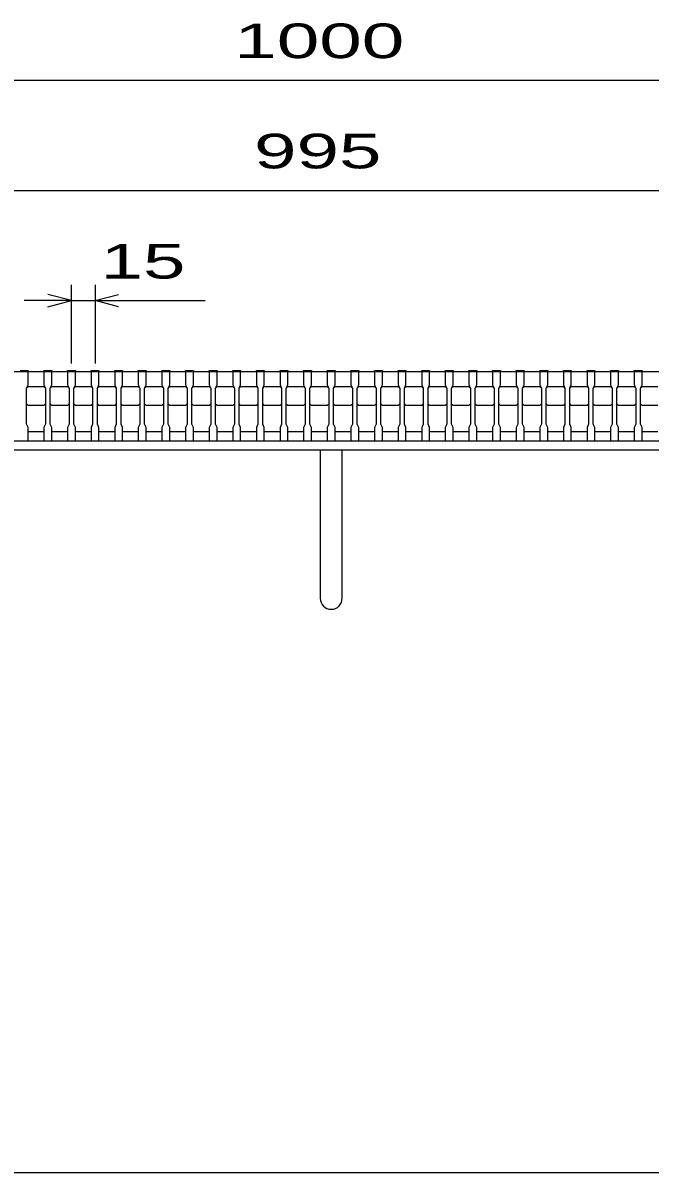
# Model space of a CAD drawing. Units: millimetres, scale not verified. Extents: x -1820 to 1731, y -1282 to 1054.
# Drawn here: x -1117 to -719, y -1146 to -416 of the extents above; entities that cross this region are included whole.
import ezdxf
from ezdxf.enums import TextEntityAlignment as Align

# ---------------------------------------------------------------- set-up
doc = ezdxf.new("R2010")
doc.units = ezdxf.units.MM
doc.header["$LTSCALE"] = 10
for name, color, linetype, lineweight in [('0_2', 150, 'Continuous', 25), ('16', 3, 'Continuous', 25), ('19', 6, 'Continuous', 25), ('22', 4, 'Continuous', 25)]:
    doc.layers.add(name, color=color, linetype=linetype, lineweight=lineweight)
doc.styles.add('ベクトル', font='')
doc.styles.get('ベクトル').set_extended_font_data('ベクトル')

msp = doc.modelspace()

# ---------------------------------------------------------------- linework, layer by layer
at = {"layer": '0_2'}
msp.add_line((1731, -1146.5), (-1729, -1146.5), dxfattribs=at)
at = {"layer": '16'}
for p, q in [((-1419, -637.5), (-424, -637.5)), ((-1119, -636.8), (-1114, -636.8)), ((-1114, -637.5), (-1119, -637.5)), ((-1114, -636.8), (-1114, -637.5)), ((-1114, -646), (-1114, -637.5)), ((-1104, -637.5), (-1104, -636.8)), ((-1104, -636.8), (-1099, -636.8)), ((-1104, -637.5), (-1104, -646)), ((-1099, -637.5), (-1104, -637.5)), ((-1099, -636.8), (-1099, -637.5)), ((-1099, -646), (-1099, -637.5)), ((-1089, -637.5), (-1089, -636.8)), ((-1089, -636.8), (-1084, -636.8)), ((-1089, -637.5), (-1089, -646)), ((-1084, -637.5), (-1089, -637.5)), ((-1084, -636.8), (-1084, -637.5)), ((-1084, -646), (-1084, -637.5)), ((-1074, -637.5), (-1074, -636.8)), ((-1074, -636.8), (-1069, -636.8)), ((-1074, -637.5), (-1074, -646)), ((-1069, -637.5), (-1074, -637.5)), ((-1069, -636.8), (-1069, -637.5)), ((-1069, -646), (-1069, -637.5)), ((-1059, -637.5), (-1059, -636.8)), ((-1059, -636.8), (-1054, -636.8)), ((-1059, -637.5), (-1059, -646)), ((-1054, -637.5), (-1059, -637.5)), ((-1054, -636.8), (-1054, -637.5)), ((-1054, -646), (-1054, -637.5)), ((-1044, -637.5), (-1044, -636.8)), ((-1044, -636.8), (-1039, -636.8)), ((-1044, -637.5), (-1044, -646)), ((-1039, -637.5), (-1044, -637.5)), ((-1039, -636.8), (-1039, -637.5)), ((-1039, -646), (-1039, -637.5)), ((-1029, -637.5), (-1029, -636.8)), ((-1029, -636.8), (-1024, -636.8)), ((-1029, -637.5), (-1029, -646)), ((-1024, -637.5), (-1029, -637.5)), ((-1024, -636.8), (-1024, -637.5)), ((-1024, -646), (-1024, -637.5)), ((-1014, -637.5), (-1014, -636.8)), ((-1014, -636.8), (-1009, -636.8)), ((-1014, -637.5), (-1014, -646)), ((-1009, -637.5), (-1014, -637.5)), ((-1009, -636.8), (-1009, -637.5)), ((-1009, -646), (-1009, -637.5)), ((-999, -637.5), (-999, -636.8)), ((-999, -636.8), (-994, -636.8)), ((-999, -637.5), (-999, -646)), ((-994, -637.5), (-999, -637.5)), ((-994, -636.8), (-994, -637.5)), ((-994, -646), (-994, -637.5)), ((-984, -637.5), (-984, -636.8)), ((-984, -636.8), (-979, -636.8)), ((-984, -637.5), (-984, -646)), ((-979, -637.5), (-984, -637.5)), ((-979, -636.8), (-979, -637.5)), ((-979, -646), (-979, -637.5)), ((-969, -637.5), (-969, -636.8)), ((-969, -636.8), (-964, -636.8)), ((-969, -637.5), (-969, -646)), ((-964, -637.5), (-969, -637.5)), ((-964, -636.8), (-964, -637.5)), ((-964, -646), (-964, -637.5)), ((-954, -637.5), (-954, -636.8)), ((-954, -636.8), (-949, -636.8)), ((-954, -637.5), (-954, -646)), ((-949, -637.5), (-954, -637.5)), ((-949, -636.8), (-949, -637.5)), ((-949, -646), (-949, -637.5)), ((-939, -637.5), (-939, -636.8)), ((-939, -636.8), (-934, -636.8)), ((-939, -637.5), (-939, -646)), ((-934, -637.5), (-939, -637.5)), ((-934, -636.8), (-934, -637.5)), ((-934, -646), (-934, -637.5)), ((-924, -637.5), (-924, -636.8)), ((-924, -636.8), (-919, -636.8)), ((-924, -637.5), (-924, -646)), ((-919, -637.5), (-924, -637.5)), ((-919, -636.8), (-919, -637.5)), ((-919, -646), (-919, -637.5)), ((-909, -637.5), (-909, -636.8)), ((-909, -636.8), (-904, -636.8)), ((-909, -637.5), (-909, -646)), ((-904, -637.5), (-909, -637.5)), ((-904, -636.8), (-904, -637.5)), ((-904, -646), (-904, -637.5)), ((-894, -637.5), (-894, -636.8)), ((-894, -636.8), (-889, -636.8)), ((-894, -637.5), (-894, -646)), ((-889, -637.5), (-894, -637.5)), ((-889, -636.8), (-889, -637.5)), ((-889, -646), (-889, -637.5)), ((-879, -637.5), (-879, -636.8)), ((-879, -636.8), (-874, -636.8)), ((-879, -637.5), (-879, -646)), ((-874, -637.5), (-879, -637.5)), ((-874, -636.8), (-874, -637.5)), ((-874, -646), (-874, -637.5)), ((-864, -637.5), (-864, -636.8)), ((-864, -636.8), (-859, -636.8)), ((-864, -637.5), (-864, -646)), ((-859, -637.5), (-864, -637.5)), ((-859, -636.8), (-859, -637.5)), ((-859, -646), (-859, -637.5)), ((-849, -637.5), (-849, -636.8)), ((-849, -636.8), (-844, -636.8)), ((-849, -637.5), (-849, -646)), ((-844, -637.5), (-849, -637.5)), ((-844, -636.8), (-844, -637.5)), ((-844, -646), (-844, -637.5)), ((-834, -637.5), (-834, -636.8)), ((-834, -636.8), (-829, -636.8)), ((-834, -637.5), (-834, -646)), ((-829, -637.5), (-834, -637.5)), ((-829, -636.8), (-829, -637.5)), ((-829, -646), (-829, -637.5)), ((-819, -637.5), (-819, -636.8)), ((-819, -636.8), (-814, -636.8)), ((-819, -637.5), (-819, -646)), ((-814, -637.5), (-819, -637.5)), ((-814, -636.8), (-814, -637.5)), ((-814, -646), (-814, -637.5)), ((-804, -637.5), (-804, -636.8)), ((-804, -636.8), (-799, -636.8)), ((-804, -637.5), (-804, -646)), ((-799, -637.5), (-804, -637.5)), ((-799, -636.8), (-799, -637.5)), ((-799, -646), (-799, -637.5)), ((-789, -637.5), (-789, -636.8)), ((-789, -636.8), (-784, -636.8)), ((-789, -637.5), (-789, -646)), ((-784, -637.5), (-789, -637.5)), ((-784, -636.8), (-784, -637.5)), ((-784, -646), (-784, -637.5)), ((-774, -637.5), (-774, -636.8)), ((-774, -636.8), (-769, -636.8)), ((-774, -637.5), (-774, -646)), ((-769, -637.5), (-774, -637.5)), ((-769, -636.8), (-769, -637.5)), ((-769, -646), (-769, -637.5)), ((-759, -637.5), (-759, -636.8)), ((-759, -636.8), (-754, -636.8)), ((-759, -637.5), (-759, -646)), ((-754, -637.5), (-759, -637.5)), ((-754, -636.8), (-754, -637.5)), ((-754, -646), (-754, -637.5)), ((-744, -637.5), (-744, -636.8)), ((-744, -636.8), (-739, -636.8)), ((-744, -637.5), (-744, -646)), ((-739, -637.5), (-744, -637.5)), ((-739, -636.8), (-739, -637.5)), ((-739, -646), (-739, -637.5)), ((-729, -637.5), (-729, -636.8)), ((-729, -636.8), (-724, -636.8)), ((-729, -637.5), (-729, -646)), ((-724, -637.5), (-729, -637.5)), ((-724, -636.8), (-724, -637.5)), ((-724, -646), (-724, -637.5)), ((-1115, -648), (-1114, -646)), ((-1115, -648), (-1114, -647)), ((-1115, -671), (-1115, -648)), ((-1114, -647), (-1104, -647)), ((-1104, -646), (-1103, -648)), ((-1104, -647), (-1103, -648)), ((-1103, -648), (-1103, -671)), ((-1100, -648), (-1099, -646)), ((-1100, -648), (-1099, -647)), ((-1100, -671), (-1100, -648)), ((-1099, -647), (-1089, -647)), ((-1089, -646), (-1088, -648)), ((-1089, -647), (-1088, -648)), ((-1088, -648), (-1088, -671)), ((-1085, -648), (-1084, -646)), ((-1085, -648), (-1084, -647)), ((-1085, -671), (-1085, -648)), ((-1084, -647), (-1074, -647)), ((-1074, -646), (-1073, -648)), ((-1074, -647), (-1073, -648)), ((-1073, -648), (-1073, -671)), ((-1070, -648), (-1069, -646)), ((-1070, -648), (-1069, -647)), ((-1070, -671), (-1070, -648)), ((-1069, -647), (-1059, -647)), ((-1059, -646), (-1058, -648)), ((-1059, -647), (-1058, -648)), ((-1058, -648), (-1058, -671)), ((-1055, -648), (-1054, -646)), ((-1055, -648), (-1054, -647)), ((-1055, -671), (-1055, -648)), ((-1054, -647), (-1044, -647)), ((-1044, -646), (-1043, -648)), ((-1044, -647), (-1043, -648)), ((-1043, -648), (-1043, -671)), ((-1040, -648), (-1039, -646)), ((-1040, -648), (-1039, -647)), ((-1040, -671), (-1040, -648)), ((-1039, -647), (-1029, -647)), ((-1029, -646), (-1028, -648)), ((-1029, -647), (-1028, -648)), ((-1028, -648), (-1028, -671)), ((-1025, -648), (-1024, -646)), ((-1025, -648), (-1024, -647)), ((-1025, -671), (-1025, -648)), ((-1024, -647), (-1014, -647)), ((-1014, -646), (-1013, -648)), ((-1014, -647), (-1013, -648)), ((-1013, -648), (-1013, -671)), ((-1010, -648), (-1009, -646)), ((-1010, -648), (-1009, -647)), ((-1010, -671), (-1010, -648)), ((-1009, -647), (-999, -647)), ((-999, -646), (-998, -648)), ((-999, -647), (-998, -648)), ((-998, -648), (-998, -671)), ((-995, -648), (-994, -646)), ((-995, -648), (-994, -647)), ((-995, -671), (-995, -648)), ((-994, -647), (-984, -647)), ((-984, -646), (-983, -648)), ((-984, -647), (-983, -648)), ((-983, -648), (-983, -671)), ((-980, -648), (-979, -646)), ((-980, -648), (-979, -647)), ((-980, -671), (-980, -648)), ((-979, -647), (-969, -647)), ((-969, -646), (-968, -648)), ((-969, -647), (-968, -648)), ((-968, -648), (-968, -671)), ((-965, -648), (-964, -646)), ((-965, -648), (-964, -647)), ((-965, -671), (-965, -648)), ((-964, -647), (-954, -647)), ((-954, -646), (-953, -648)), ((-954, -647), (-953, -648)), ((-953, -648), (-953, -671)), ((-950, -648), (-949, -646)), ((-950, -648), (-949, -647)), ((-950, -671), (-950, -648)), ((-949, -647), (-939, -647)), ((-939, -646), (-938, -648)), ((-939, -647), (-938, -648)), ((-938, -648), (-938, -671)), ((-935, -648), (-934, -646)), ((-935, -648), (-934, -647)), ((-935, -671), (-935, -648)), ((-934, -647), (-924, -647)), ((-924, -646), (-923, -648)), ((-924, -647), (-923, -648)), ((-923, -648), (-923, -671)), ((-920, -648), (-919, -646)), ((-920, -648), (-919, -647)), ((-920, -671), (-920, -648)), ((-919, -647), (-909, -647)), ((-909, -646), (-908, -648)), ((-909, -647), (-908, -648)), ((-908, -648), (-908, -671)), ((-905, -648), (-904, -646)), ((-905, -648), (-904, -647)), ((-905, -671), (-905, -648)), ((-904, -647), (-894, -647)), ((-894, -646), (-893, -648)), ((-894, -647), (-893, -648)), ((-893, -648), (-893, -671)), ((-890, -648), (-889, -646)), ((-890, -648), (-889, -647)), ((-890, -671), (-890, -648)), ((-889, -647), (-879, -647)), ((-879, -646), (-878, -648)), ((-879, -647), (-878, -648)), ((-878, -648), (-878, -671)), ((-875, -648), (-874, -646)), ((-875, -648), (-874, -647)), ((-875, -671), (-875, -648)), ((-874, -647), (-864, -647)), ((-864, -646), (-863, -648)), ((-864, -647), (-863, -648)), ((-863, -648), (-863, -671)), ((-860, -648), (-859, -646)), ((-860, -648), (-859, -647)), ((-860, -671), (-860, -648)), ((-859, -647), (-849, -647)), ((-849, -646), (-848, -648)), ((-849, -647), (-848, -648)), ((-848, -648), (-848, -671)), ((-845, -648), (-844, -646)), ((-845, -648), (-844, -647)), ((-845, -671), (-845, -648)), ((-844, -647), (-834, -647)), ((-834, -646), (-833, -648)), ((-834, -647), (-833, -648)), ((-833, -648), (-833, -671)), ((-830, -648), (-829, -646)), ((-830, -648), (-829, -647)), ((-830, -671), (-830, -648)), ((-829, -647), (-819, -647)), ((-819, -646), (-818, -648)), ((-819, -647), (-818, -648)), ((-818, -648), (-818, -671)), ((-815, -648), (-814, -646)), ((-815, -648), (-814, -647)), ((-815, -671), (-815, -648)), ((-814, -647), (-804, -647)), ((-804, -646), (-803, -648)), ((-804, -647), (-803, -648)), ((-803, -648), (-803, -671)), ((-800, -648), (-799, -646)), ((-800, -648), (-799, -647)), ((-800, -671), (-800, -648)), ((-799, -647), (-789, -647)), ((-789, -646), (-788, -648)), ((-789, -647), (-788, -648)), ((-788, -648), (-788, -671)), ((-785, -648), (-784, -646)), ((-785, -648), (-784, -647)), ((-785, -671), (-785, -648)), ((-784, -647), (-774, -647)), ((-774, -646), (-773, -648)), ((-774, -647), (-773, -648)), ((-773, -648), (-773, -671)), ((-770, -648), (-769, -646)), ((-770, -648), (-769, -647)), ((-770, -671), (-770, -648)), ((-769, -647), (-759, -647)), ((-759, -646), (-758, -648)), ((-759, -647), (-758, -648)), ((-758, -648), (-758, -671)), ((-755, -648), (-754, -646)), ((-755, -648), (-754, -647)), ((-755, -671), (-755, -648)), ((-754, -647), (-744, -647)), ((-744, -646), (-743, -648)), ((-744, -647), (-743, -648)), ((-743, -648), (-743, -671)), ((-740, -648), (-739, -646)), ((-740, -648), (-739, -647)), ((-740, -671), (-740, -648)), ((-739, -647), (-729, -647)), ((-729, -646), (-728, -648)), ((-729, -647), (-728, -648)), ((-728, -648), (-728, -671)), ((-725, -648), (-724, -646)), ((-725, -648), (-724, -647)), ((-725, -671), (-725, -648)), ((-724, -647), (-714, -647)), ((-1114, -659), (-1115, -658)), ((-1104, -659), (-1114, -659)), ((-1103, -658), (-1104, -659)), ((-1099, -659), (-1100, -658)), ((-1089, -659), (-1099, -659)), ((-1088, -658), (-1089, -659)), ((-1084, -659), (-1085, -658)), ((-1074, -659), (-1084, -659)), ((-1073, -658), (-1074, -659)), ((-1069, -659), (-1070, -658)), ((-1059, -659), (-1069, -659)), ((-1058, -658), (-1059, -659)), ((-1054, -659), (-1055, -658)), ((-1044, -659), (-1054, -659)), ((-1043, -658), (-1044, -659)), ((-1039, -659), (-1040, -658)), ((-1029, -659), (-1039, -659)), ((-1028, -658), (-1029, -659)), ((-1024, -659), (-1025, -658)), ((-1014, -659), (-1024, -659)), ((-1013, -658), (-1014, -659)), ((-1009, -659), (-1010, -658)), ((-999, -659), (-1009, -659)), ((-998, -658), (-999, -659)), ((-994, -659), (-995, -658)), ((-984, -659), (-994, -659)), ((-983, -658), (-984, -659)), ((-979, -659), (-980, -658)), ((-969, -659), (-979, -659)), ((-968, -658), (-969, -659)), ((-964, -659), (-965, -658)), ((-954, -659), (-964, -659)), ((-953, -658), (-954, -659)), ((-949, -659), (-950, -658)), ((-939, -659), (-949, -659)), ((-938, -658), (-939, -659)), ((-934, -659), (-935, -658)), ((-924, -659), (-934, -659)), ((-923, -658), (-924, -659)), ((-919, -659), (-920, -658)), ((-909, -659), (-919, -659)), ((-908, -658), (-909, -659)), ((-904, -659), (-905, -658)), ((-894, -659), (-904, -659)), ((-893, -658), (-894, -659)), ((-889, -659), (-890, -658)), ((-879, -659), (-889, -659)), ((-878, -658), (-879, -659)), ((-874, -659), (-875, -658)), ((-864, -659), (-874, -659)), ((-863, -658), (-864, -659)), ((-859, -659), (-860, -658)), ((-849, -659), (-859, -659)), ((-848, -658), (-849, -659)), ((-844, -659), (-845, -658)), ((-834, -659), (-844, -659)), ((-833, -658), (-834, -659)), ((-829, -659), (-830, -658)), ((-819, -659), (-829, -659)), ((-818, -658), (-819, -659)), ((-814, -659), (-815, -658)), ((-804, -659), (-814, -659)), ((-803, -658), (-804, -659)), ((-799, -659), (-800, -658)), ((-789, -659), (-799, -659)), ((-788, -658), (-789, -659)), ((-784, -659), (-785, -658)), ((-774, -659), (-784, -659)), ((-773, -658), (-774, -659)), ((-769, -659), (-770, -658)), ((-759, -659), (-769, -659)), ((-758, -658), (-759, -659)), ((-754, -659), (-755, -658)), ((-744, -659), (-754, -659)), ((-743, -658), (-744, -659)), ((-739, -659), (-740, -658)), ((-729, -659), (-739, -659)), ((-728, -658), (-729, -659)), ((-724, -659), (-725, -658)), ((-714, -659), (-724, -659)), ((-1114, -673), (-1115, -671)), ((-1103, -671), (-1104, -673)), ((-1099, -673), (-1100, -671)), ((-1088, -671), (-1089, -673)), ((-1084, -673), (-1085, -671)), ((-1073, -671), (-1074, -673)), ((-1069, -673), (-1070, -671)), ((-1058, -671), (-1059, -673)), ((-1054, -673), (-1055, -671)), ((-1043, -671), (-1044, -673)), ((-1039, -673), (-1040, -671)), ((-1028, -671), (-1029, -673)), ((-1024, -673), (-1025, -671)), ((-1013, -671), (-1014, -673)), ((-1009, -673), (-1010, -671)), ((-998, -671), (-999, -673)), ((-994, -673), (-995, -671)), ((-983, -671), (-984, -673)), ((-979, -673), (-980, -671)), ((-968, -671), (-969, -673)), ((-964, -673), (-965, -671)), ((-953, -671), (-954, -673)), ((-949, -673), (-950, -671)), ((-938, -671), (-939, -673)), ((-934, -673), (-935, -671)), ((-923, -671), (-924, -673)), ((-919, -673), (-920, -671)), ((-908, -671), (-909, -673)), ((-904, -673), (-905, -671)), ((-893, -671), (-894, -673)), ((-889, -673), (-890, -671)), ((-878, -671), (-879, -673)), ((-874, -673), (-875, -671)), ((-863, -671), (-864, -673)), ((-859, -673), (-860, -671)), ((-848, -671), (-849, -673)), ((-844, -673), (-845, -671)), ((-833, -671), (-834, -673)), ((-829, -673), (-830, -671)), ((-818, -671), (-819, -673)), ((-814, -673), (-815, -671)), ((-803, -671), (-804, -673)), ((-799, -673), (-800, -671)), ((-788, -671), (-789, -673)), ((-784, -673), (-785, -671)), ((-773, -671), (-774, -673)), ((-769, -673), (-770, -671)), ((-758, -671), (-759, -673)), ((-754, -673), (-755, -671)), ((-743, -671), (-744, -673)), ((-739, -673), (-740, -671)), ((-728, -671), (-729, -673)), ((-724, -673), (-725, -671)), ((-1114, -681.5), (-1114, -673)), ((-1114, -675.5), (-1104, -675.5)), ((-1104, -673), (-1104, -681.5)), ((-1099, -681.5), (-1099, -673)), ((-1099, -675.5), (-1089, -675.5)), ((-1089, -673), (-1089, -681.5)), ((-1084, -681.5), (-1084, -673)), ((-1084, -675.5), (-1074, -675.5)), ((-1074, -673), (-1074, -681.5)), ((-1069, -681.5), (-1069, -673)), ((-1069, -675.5), (-1059, -675.5)), ((-1059, -673), (-1059, -681.5)), ((-1054, -681.5), (-1054, -673)), ((-1054, -675.5), (-1044, -675.5)), ((-1044, -673), (-1044, -681.5)), ((-1039, -681.5), (-1039, -673)), ((-1039, -675.5), (-1029, -675.5)), ((-1029, -673), (-1029, -681.5)), ((-1024, -681.5), (-1024, -673)), ((-1024, -675.5), (-1014, -675.5)), ((-1014, -673), (-1014, -681.5)), ((-1009, -681.5), (-1009, -673)), ((-1009, -675.5), (-999, -675.5)), ((-999, -673), (-999, -681.5)), ((-994, -681.5), (-994, -673)), ((-994, -675.5), (-984, -675.5)), ((-984, -673), (-984, -681.5)), ((-979, -681.5), (-979, -673)), ((-979, -675.5), (-969, -675.5)), ((-969, -673), (-969, -681.5)), ((-964, -681.5), (-964, -673)), ((-964, -675.5), (-954, -675.5)), ((-954, -673), (-954, -681.5)), ((-949, -681.5), (-949, -673)), ((-949, -675.5), (-939, -675.5)), ((-939, -673), (-939, -681.5)), ((-934, -681.5), (-934, -673)), ((-934, -675.5), (-924, -675.5)), ((-924, -673), (-924, -681.5)), ((-919, -681.5), (-919, -673)), ((-919, -675.5), (-909, -675.5)), ((-909, -673), (-909, -681.5)), ((-904, -681.5), (-904, -673)), ((-904, -675.5), (-894, -675.5)), ((-894, -673), (-894, -681.5)), ((-889, -681.5), (-889, -673)), ((-889, -675.5), (-879, -675.5)), ((-879, -673), (-879, -681.5)), ((-874, -681.5), (-874, -673)), ((-874, -675.5), (-864, -675.5)), ((-864, -673), (-864, -681.5)), ((-859, -681.5), (-859, -673)), ((-859, -675.5), (-849, -675.5)), ((-849, -673), (-849, -681.5)), ((-844, -681.5), (-844, -673)), ((-844, -675.5), (-834, -675.5)), ((-834, -673), (-834, -681.5)), ((-829, -681.5), (-829, -673)), ((-829, -675.5), (-819, -675.5)), ((-819, -673), (-819, -681.5)), ((-814, -681.5), (-814, -673)), ((-814, -675.5), (-804, -675.5)), ((-804, -673), (-804, -681.5)), ((-799, -681.5), (-799, -673)), ((-799, -675.5), (-789, -675.5)), ((-789, -673), (-789, -681.5)), ((-784, -681.5), (-784, -673)), ((-784, -675.5), (-774, -675.5)), ((-774, -673), (-774, -681.5)), ((-769, -681.5), (-769, -673)), ((-769, -675.5), (-759, -675.5)), ((-759, -673), (-759, -681.5)), ((-754, -681.5), (-754, -673)), ((-754, -675.5), (-744, -675.5)), ((-744, -673), (-744, -681.5)), ((-739, -681.5), (-739, -673)), ((-739, -675.5), (-729, -675.5)), ((-729, -673), (-729, -681.5)), ((-724, -681.5), (-724, -673)), ((-724, -675.5), (-714, -675.5)), ((-1119, -681.5), (-1114, -681.5)), ((-1104, -681.5), (-1099, -681.5)), ((-1089, -681.5), (-1084, -681.5)), ((-1074, -681.5), (-1069, -681.5)), ((-1059, -681.5), (-1054, -681.5)), ((-1044, -681.5), (-1039, -681.5)), ((-1029, -681.5), (-1024, -681.5)), ((-1014, -681.5), (-1009, -681.5)), ((-999, -681.5), (-994, -681.5)), ((-984, -681.5), (-979, -681.5)), ((-969, -681.5), (-964, -681.5)), ((-954, -681.5), (-949, -681.5)), ((-939, -681.5), (-934, -681.5)), ((-924, -681.5), (-919, -681.5)), ((-909, -681.5), (-904, -681.5)), ((-894, -681.5), (-889, -681.5)), ((-879, -681.5), (-874, -681.5)), ((-864, -681.5), (-859, -681.5)), ((-849, -681.5), (-844, -681.5)), ((-834, -681.5), (-829, -681.5)), ((-819, -681.5), (-814, -681.5)), ((-804, -681.5), (-799, -681.5)), ((-789, -681.5), (-784, -681.5)), ((-774, -681.5), (-769, -681.5)), ((-759, -681.5), (-754, -681.5)), ((-744, -681.5), (-739, -681.5)), ((-729, -681.5), (-724, -681.5))]:
    msp.add_line(p, q, dxfattribs=at)
at = {"layer": '19'}
for p, q in [((-1421.5, -681.5), (-421.5, -681.5)), ((-421.5, -687.5), (-1421.5, -687.5)), ((-928.5, -687.5), (-928.5, -781.5)), ((-914.5, -781.5), (-914.5, -687.5))]:
    msp.add_line(p, q, dxfattribs=at)
msp.add_arc((-921.5, -781.5), 7, 180, 0, dxfattribs=at)
at = {"layer": '22'}
for p, q in [((-1421.5, -452.5), (-421.5, -452.5)), ((-1419, -522.5), (-424, -522.5)), ((-1086.5, -632.5), (-1086.5, -582.5)), ((-1071.5, -582.5), (-1071.5, -632.5)), ((-1086.5, -592.5), (-1101.5, -588.5)), ((-1071.5, -592.5), (-1056.5, -588.5)), ((-1086.5, -592.5), (-1116.5, -592.5)), ((-1101.5, -596.5), (-1086.5, -592.5)), ((-1086.5, -592.5), (-1071.5, -592.5)), ((-1056.5, -596.5), (-1071.5, -592.5)), ((-1071.5, -592.5), (-1001.5, -592.5))]:
    msp.add_line(p, q, dxfattribs=at)

# ---------------------------------------------------------------- texts
at = {"layer": '22', "color": 2, "style": 'ベクトル', "width": 1.65}
for s, p in [(' 1000 ', (-996.5, -427.5)), (' 995 ', (-984, -497.5)), (' 15 ', (-1081.5, -567.5))]:
    msp.add_text(s, height=21.99, dxfattribs=at).set_placement(p, align=Align.MIDDLE_LEFT)

doc.saveas('drawing.dxf')
